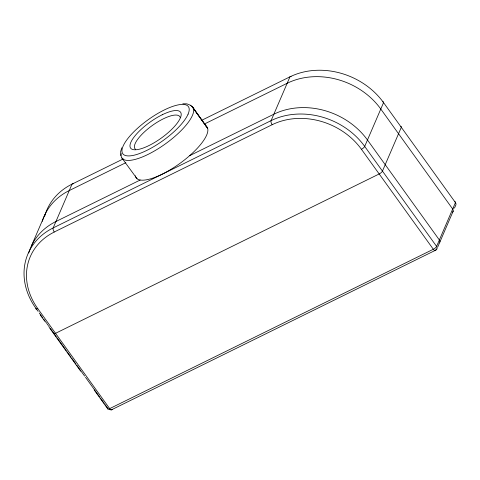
<?xml version="1.0" encoding="UTF-8"?>
<svg xmlns="http://www.w3.org/2000/svg" width="480" height="480" viewBox="0 0 480 480"><rect width="100%" height="100%" fill="white"/><g stroke="black" fill="none" stroke-linecap="round" stroke-linejoin="round"><path stroke-width="0.72" d="M121.788 147.786L120.672 151.482L120.822 155.688M31.518 245.718L44.844 214.77M436.344 248.844L435.792 250.122L112.14 409.482A3.204 2.688 23.3 0 1 108.888 409.272M453.78 208.35L453.954 207.948M437.784 246.9L439.164 243.69M439.854 242.088L453.186 211.134M454.566 207.93L455.256 206.328M123.264 158.916L72.03 184.14A68.928 57.81 23.3 0 0 44.664 216.282M201.738 120.276L289.944 76.842A3.204 1.422 63.8 0 1 291.138 76.512M125.868 162.684L69.264 190.554A68.928 57.81 23.3 0 0 42.294 221.346M204.252 124.092L287.184 83.262A68.928 57.81 23.3 0 1 380.796 109.038L452.688 209.022A3.204 2.688 23.3 0 1 452.322 212.484M140.178 180.03L55.938 221.508A68.928 57.81 23.3 0 0 28.764 252.972M189.606 155.694L273.852 114.21A68.928 57.81 23.3 0 1 367.464 139.986L439.356 239.97A3.204 2.688 23.3 0 1 438.99 243.438M382.776 101.886A3.204 1.014 -35.7 0 1 383.556 102.624L455.448 202.602L436.596 246.384A3.204 2.688 23.3 0 1 435.792 250.122A3.204 1.422 63.8 0 1 433.326 249.258L361.434 149.28A65.706 55.104 23.3 0 0 272.178 124.704L54.258 231.996A3.204 1.422 63.8 0 1 53.172 227.922L72.03 184.14A3.204 1.422 63.8 0 1 73.224 183.81M182.808 103.758L186.87 103.848L190.998 105.456M121.89 157.992L137.094 178.794M206.028 125.97L191.856 106.242L207.618 128.274L192.828 107.274M54.252 232.062A65.628 55.038 23.3 0 0 37.794 308.628L109.674 408.618A3.204 1.422 63.8 0 0 112.14 409.482M36.63 309.33L35.892 308.298A68.928 57.81 23.3 0 1 53.172 227.922L271.092 120.624L289.944 76.842A68.928 57.81 23.3 0 1 383.556 102.624L364.698 146.406A3.204 1.014 -35.7 0 1 361.434 149.28M37.002 309.84L38.112 311.388M39.222 312.93L42.552 317.556M43.656 319.098L44.4 320.13M44.766 320.646L46.62 323.214M46.986 323.73L48.096 325.272M48.468 325.788L49.206 326.814M50.316 328.356L51.426 329.898M51.792 330.414L56.262 336.63M57.138 337.842L66.306 350.598M67.182 351.81L71.106 357.276M71.982 358.488L75.912 363.954M76.788 365.172L84.642 376.098M85.518 377.316L99.492 396.744M100.362 397.962L104.292 403.422M105.168 404.64L107.784 408.282A3.204 2.688 23.3 0 0 107.958 408.498M94.176 389.958L107.826 408.954M40.26 314.97L44.694 321.144M49.134 327.318L80.64 371.136M272.172 124.698A3.204 1.422 63.8 0 1 271.092 120.624A68.928 57.81 23.3 0 1 364.698 146.406L436.596 246.384A3.204 1.014 -35.7 0 1 433.326 249.258L109.674 408.618A3.204 1.014 -35.7 0 1 107.784 408.282M205.392 125.556A43.602 13.824 -35.7 0 1 179.46 163.728A43.602 13.824 -35.7 0 1 135.33 175.776M53.646 332.988A3.204 1.014 -35.7 0 0 55.53 333.318L379.182 173.964A3.204 1.014 -35.7 0 0 382.452 171.09L401.31 127.308A3.204 1.014 -35.7 0 0 400.89 126.534M455.286 205.896A3.204 2.688 23.3 0 0 455.448 202.602A3.204 1.014 -35.7 0 0 454.86 201.834M190.506 105.48A43.602 13.824 -35.7 0 1 163.53 145.2A43.602 13.824 -35.7 0 1 121.164 153.582M135.546 149.322A27.57 8.742 -35.7 0 1 152.43 125.412A27.57 8.742 -35.7 0 1 180.168 117.402M37.782 308.634A3.204 1.014 -35.7 0 1 35.844 308.436M188.076 114.162A40.38 12.804 -35.7 0 0 164.286 109.962A40.38 12.804 -35.7 0 0 123.09 146.166A40.38 12.804 -35.7 0 0 146.88 150.366A40.38 12.804 -35.7 0 0 188.076 114.162M162.216 114.768A30.768 9.756 -35.7 0 0 130.836 142.35A30.768 9.756 -35.7 0 0 148.956 145.56A30.768 9.756 -35.7 0 0 180.336 117.978A30.768 9.756 -35.7 0 0 162.216 114.768"/></g></svg>
